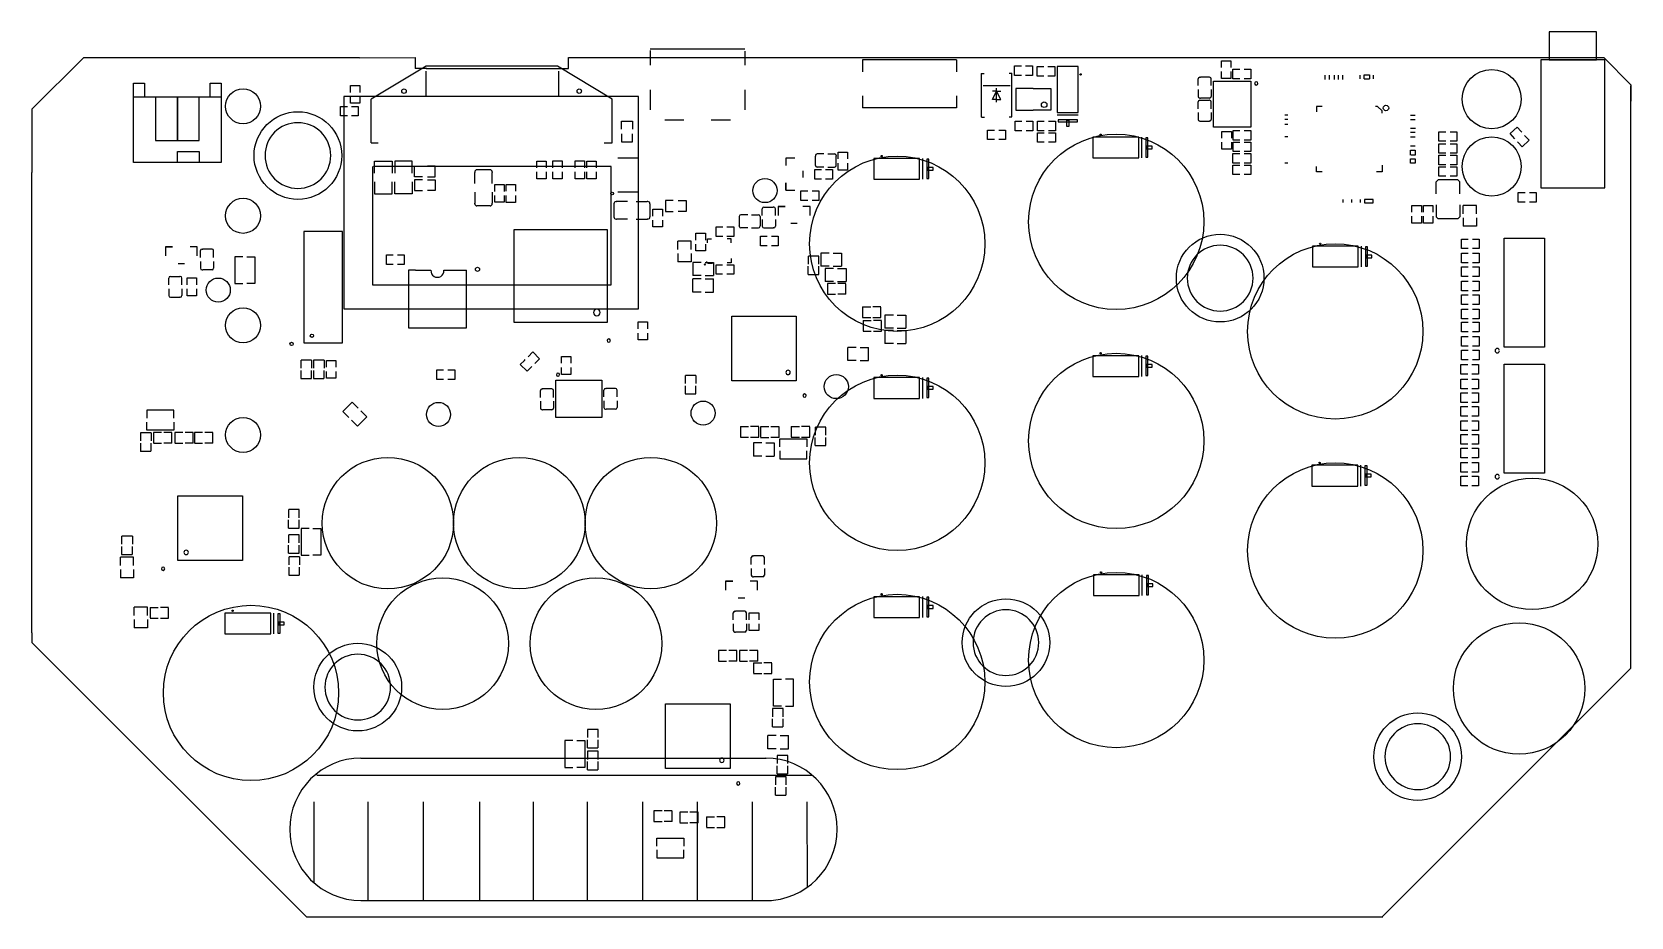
# Model space of a CAD drawing. Header units: millimetres. Extents: x -22 to 124, y -39 to 42.
import ezdxf

# ---------------------------------------------------------------- set-up
doc = ezdxf.new("R2010")
doc.units = ezdxf.units.MM

msp = doc.modelspace()

# ---------------------------------------------------------------- linework, layer by layer
for points in [[(116.96, 41.59), (116.96, 39.05), (121.28, 39.05), (121.28, 41.59), (116.96, 41.59)], [(73.94, 34.23), (73.94, 38.43), (72.03, 38.43), (72.03, 34.23), (73.94, 34.23)], [(116.2, 39.05), (116.2, 27.37), (122.04, 27.37), (122.04, 39.05), (116.2, 39.05)], [(89.7, 37.11), (89.7, 32.91), (86.3, 32.91), (86.3, 37.11), (89.7, 37.11)], [(33.8, 16.31), (33.8, 35.71), (6.9, 35.71), (6.9, 16.31), (33.8, 16.31)], [(73.89, 33.38), (73.89, 33.57), (72.11, 33.57), (72.11, 33.38), (73.89, 33.38)], [(73.13, 33), (73.13, 33.51), (72.87, 33.51), (72.87, 33), (73.13, 33)], [(79.47, 31.99), (75.28, 31.99), (75.28, 30.09), (79.47, 30.09), (79.47, 31.99)], [(80.32, 31.94), (80.13, 31.94), (80.13, 30.17), (80.32, 30.17), (80.32, 31.94)], [(80.7, 31.18), (80.19, 31.18), (80.19, 30.93), (80.7, 30.93), (80.7, 31.18)], [(59.47, 30.04), (55.28, 30.04), (55.28, 28.14), (59.47, 28.14), (59.47, 30.04)], [(60.32, 29.99), (60.13, 29.99), (60.13, 28.22), (60.32, 28.22), (60.32, 29.99)], [(60.7, 29.23), (60.19, 29.23), (60.19, 28.98), (60.7, 28.98), (60.7, 29.23)], [(104.3, 29.61), (104.3, 30.01), (104.7, 30.01), (104.7, 29.61), (104.3, 29.61)], [(100.1, 26.31), (100.1, 25.98), (100.88, 25.98), (100.88, 26.31), (100.1, 26.31)], [(3.23, 13.23), (6.77, 13.23), (6.77, 23.38), (3.23, 23.38), (3.23, 13.23)], [(30.95, 23.57), (30.95, 15.07), (22.45, 15.07), (22.45, 23.57), (30.95, 23.57)], [(99.52, 22.04), (95.33, 22.04), (95.33, 20.14), (99.52, 20.14), (99.52, 22.04)], [(100.37, 21.99), (100.18, 21.99), (100.18, 20.22), (100.37, 20.22), (100.37, 21.99)], [(116.1, 12.83), (112.85, 12.83), (112.85, 22.78), (116.53, 22.78), (116.53, 12.83), (116.1, 12.83)], [(100.75, 21.23), (100.24, 21.23), (100.24, 20.98), (100.75, 20.98), (100.75, 21.23)], [(48.21, 15.66), (48.21, 9.76), (42.31, 9.76), (42.31, 15.66), (48.21, 15.66)], [(79.47, 12.04), (75.28, 12.04), (75.28, 10.14), (79.47, 10.14), (79.47, 12.04)], [(80.32, 11.99), (80.13, 11.99), (80.13, 10.22), (80.32, 10.22), (80.32, 11.99)], [(80.7, 11.23), (80.19, 11.23), (80.19, 10.98), (80.7, 10.98), (80.7, 11.23)], [(116.1, 1.33), (112.85, 1.33), (112.85, 11.28), (116.53, 11.28), (116.53, 1.33), (116.1, 1.33)], [(26.25, 9.81), (30.45, 9.81), (30.45, 6.41), (26.25, 6.41), (26.25, 9.81)], [(59.47, 10.04), (55.28, 10.04), (55.28, 8.14), (59.47, 8.14), (59.47, 10.04)], [(60.32, 9.99), (60.13, 9.99), (60.13, 8.22), (60.32, 8.22), (60.32, 9.99)], [(60.7, 9.23), (60.19, 9.23), (60.19, 8.98), (60.7, 8.98), (60.7, 9.23)], [(99.47, 2.04), (95.28, 2.04), (95.28, 0.14), (99.47, 0.14), (99.47, 2.04)], [(100.32, 1.99), (100.13, 1.99), (100.13, 0.22), (100.32, 0.22), (100.32, 1.99)], [(100.7, 1.23), (100.19, 1.23), (100.19, 0.98), (100.7, 0.98), (100.7, 1.23)], [(-2.35, -6.66), (-8.25, -6.66), (-8.25, -0.76), (-2.35, -0.76), (-2.35, -6.66)], [(79.52, -7.96), (75.33, -7.96), (75.33, -9.86), (79.52, -9.86), (79.52, -7.96)], [(80.37, -8.01), (80.18, -8.01), (80.18, -9.78), (80.37, -9.78), (80.37, -8.01)], [(59.47, -9.96), (55.28, -9.96), (55.28, -11.86), (59.47, -11.86), (59.47, -9.96)], [(60.32, -10.01), (60.13, -10.01), (60.13, -11.78), (60.32, -11.78), (60.32, -10.01)], [(80.75, -8.77), (80.24, -8.77), (80.24, -9.02), (80.75, -9.02), (80.75, -8.77)], [(0.22, -11.46), (-3.97, -11.46), (-3.97, -13.36), (0.22, -13.36), (0.22, -11.46)], [(1.07, -11.51), (0.88, -11.51), (0.88, -13.28), (1.07, -13.28), (1.07, -11.51)], [(60.7, -10.77), (60.19, -10.77), (60.19, -11.02), (60.7, -11.02), (60.7, -10.77)], [(1.45, -12.27), (0.94, -12.27), (0.94, -12.52), (1.45, -12.52), (1.45, -12.27)], [(42.16, -19.74), (42.16, -25.64), (36.26, -25.64), (36.26, -19.74), (42.16, -19.74)]]:
    msp.add_lwpolyline(points, close=True)
for points in [[(43.52, 40.03), (34.88, 40.03)], [(34.88, 39.9), (34.88, 38.56)], [(43.52, 39.85), (43.52, 38.56)], [(8.34, 39.23), (-16.88, 39.23), (-21.58, 34.53), (-21.58, 28.75)], [(8.34, 39.23), (13.42, 39.26), (13.42, 38.26)], [(14.4, 38.46), (9.4, 35.46)], [(14.46, 38.26), (13.42, 38.26)], [(26.4, 38.46), (14.4, 38.46)], [(14.4, 35.71), (14.4, 38.01)], [(14.42, 38.26), (27.42, 38.26), (27.42, 39.26)], [(31.4, 35.46), (26.4, 38.46)], [(26.5, 38.01), (26.5, 35.71)], [(27.42, 39.26), (121.95, 39.26)], [(62.85, 39.06), (54.25, 39.06)], [(54.25, 39.06), (54.25, 37.96)], [(62.85, 39.06), (62.85, 37.96)], [(68.76, 37.62), (68.13, 37.62), (68.13, 38.49), (68.66, 38.49), (68.76, 38.49)], [(69.15, 38.49), (69.76, 38.49), (69.76, 37.62), (69.22, 37.62), (69.15, 37.62)], [(70.8, 37.57), (70.19, 37.57), (70.19, 38.44), (70.73, 38.44), (70.8, 38.44)], [(71.19, 38.44), (71.82, 38.44), (71.82, 37.57), (71.29, 37.57), (71.19, 37.57)], [(87.02, 38.35), (87.02, 38.96), (87.88, 38.96), (87.88, 38.43), (87.88, 38.35)], [(87.88, 37.97), (87.88, 37.33), (87.02, 37.33), (87.02, 37.87), (87.02, 37.97)], [(88.71, 37.32), (88.08, 37.32), (88.08, 38.19), (88.61, 38.19), (88.71, 38.19)], [(89.1, 38.19), (89.71, 38.19), (89.71, 37.32), (89.17, 37.32), (89.1, 37.32)], [(121.95, 39.26), (124.42, 36.78), (124.42, 35.26)], [(-12.3, 35.68), (-12.3, 36.93), (-11.3, 36.93), (-11.3, 35.68)], [(-5.3, 35.68), (-5.3, 36.93), (-4.3, 36.93), (-4.3, 35.68)], [(7.49, 36.07), (7.49, 36.71), (8.35, 36.71), (8.35, 36.17), (8.35, 36.07)], [(65.1, 37.81), (65.1, 33.81)], [(65.1, 37.81), (65.35, 37.81)], [(67.74, 36.67), (65.26, 36.67)], [(67.65, 37.84), (67.9, 37.84)], [(67.9, 33.84), (67.9, 37.84)], [(84.9, 36.69), (84.9, 37.31)], [(85.05, 37.46), (85.1, 37.46)], [(85.9, 37.46), (85.1, 37.46)], [(85.95, 37.46), (85.9, 37.46)], [(86.1, 36.69), (86.1, 37.31)], [(96.5, 37.26), (96.5, 37.66)], [(96.9, 37.26), (96.9, 37.66)], [(97.35, 37.26), (97.35, 37.66)], [(97.7, 37.26), (97.7, 37.66)], [(98.1, 37.26), (98.1, 37.66)], [(99.7, 37.31), (99.7, 37.66)], [(100.05, 37.31), (100.05, 37.67), (100.55, 37.67), (100.55, 37.31)], [(100.05, 37.31), (100.55, 37.31)], [(100.9, 37.31), (100.9, 37.66)], [(101.7, -39.19), (124.42, -16.47), (124.42, 36.68)], [(-12.3, 29.68), (-12.3, 35.68)], [(-12.3, 35.68), (-4.3, 35.68)], [(-10.3, 35.68), (-10.3, 31.68), (-8.3, 31.68), (-8.3, 35.68)], [(-8.3, 35.68), (-8.3, 31.68), (-6.3, 31.68), (-6.3, 35.68)], [(-4.3, 35.68), (-4.3, 29.68)], [(8.35, 35.69), (8.35, 35.08), (7.49, 35.08), (7.49, 35.62), (7.49, 35.69)], [(9.4, 31.46), (9.4, 35.46)], [(31.4, 31.46), (31.4, 35.45)], [(34.88, 36.3), (34.88, 34.48)], [(43.52, 36.3), (43.52, 34.48)], [(54.25, 35.75), (54.25, 34.66)], [(62.85, 35.75), (62.85, 34.66)], [(66.12, 35.43), (66.5, 36.19)], [(66.5, 36.19), (66.12, 36.19)], [(66.5, 35.43), (66.12, 35.43)], [(66.5, 35.18), (66.5, 36.45)], [(66.88, 35.43), (66.5, 36.19)], [(66.5, 36.19), (66.88, 36.19)], [(66.5, 35.43), (66.88, 35.43)], [(69.85, 36.44), (68.25, 36.44)], [(68.25, 36.44), (68.25, 35.45)], [(68.25, 35.45), (68.25, 34.46)], [(69.85, 36.44), (71.45, 36.44)], [(71.45, 36.44), (71.45, 35.45)], [(71.45, 35.45), (71.45, 34.46)], [(84.9, 36.33), (84.9, 35.71)], [(84.9, 34.59), (84.9, 35.21)], [(85.05, 35.56), (85.1, 35.56)], [(85.05, 35.36), (85.1, 35.36)], [(85.9, 35.56), (85.1, 35.56)], [(85.1, 35.36), (85.9, 35.36)], [(85.95, 35.56), (85.9, 35.56)], [(85.95, 35.36), (85.9, 35.36)], [(86.1, 36.33), (86.1, 35.71)], [(86.1, 34.59), (86.1, 35.21)], [(124.42, 8.26), (124.42, 35.26)], [(7.22, 33.93), (6.59, 33.93), (6.59, 34.8), (7.12, 34.8), (7.22, 34.8)], [(7.61, 34.8), (8.22, 34.8), (8.22, 33.93), (7.68, 33.93), (7.61, 33.93)], [(36.2, 33.58), (37.95, 33.58)], [(40.45, 33.58), (42.2, 33.58)], [(62.85, 34.66), (54.25, 34.66)], [(65.13, 33.8), (65.38, 33.8)], [(67.65, 33.85), (67.9, 33.85)], [(68.25, 34.46), (69.85, 34.46)], [(71.45, 34.46), (69.85, 34.46)], [(73.94, 33.99), (72.04, 33.99)], [(84.9, 34.23), (84.9, 33.61)], [(86.1, 34.23), (86.1, 33.61)], [(93.1, 34.01), (92.8, 34.01)], [(93.1, 33.61), (92.8, 33.61)], [(96.21, 34.8), (95.7, 34.8), (95.7, 34.29)], [(101.7, 34.19), (101.7, 34.4), (101.29, 34.8), (101.09, 34.8)], [(104.3, 34.01), (104.7, 34.01)], [(104.3, 33.61), (104.7, 33.61)], [(32.25, 32.73), (32.25, 33.45), (33.25, 33.45), (33.25, 32.73)], [(32.25, 32.28), (32.25, 31.56), (33.25, 31.56), (33.25, 32.28)], [(66.31, 31.77), (65.68, 31.77), (65.68, 32.64), (66.21, 32.64), (66.31, 32.64)], [(66.7, 32.64), (67.31, 32.64), (67.31, 31.77), (66.77, 31.77), (66.7, 31.77)], [(68.81, 32.57), (68.18, 32.57), (68.18, 33.44), (68.71, 33.44), (68.81, 33.44)], [(69.2, 33.44), (69.81, 33.44), (69.81, 32.57), (69.27, 32.57), (69.2, 32.57)], [(70.85, 32.57), (70.24, 32.57), (70.24, 33.44), (70.78, 33.44), (70.85, 33.44)], [(70.85, 31.52), (70.24, 31.52), (70.24, 32.39), (70.78, 32.39), (70.85, 32.39)], [(71.24, 33.44), (71.87, 33.44), (71.87, 32.57), (71.34, 32.57), (71.24, 32.57)], [(71.24, 32.39), (71.87, 32.39), (71.87, 31.52), (71.34, 31.52), (71.24, 31.52)], [(85.05, 33.46), (85.1, 33.46)], [(85.1, 33.46), (85.9, 33.46)], [(85.95, 33.46), (85.9, 33.46)], [(87.07, 31.9), (87.07, 32.51), (87.93, 32.51), (87.93, 31.98), (87.93, 31.9)], [(88.7, 31.72), (88.09, 31.72), (88.09, 32.59), (88.63, 32.59), (88.7, 32.59)], [(89.09, 32.59), (89.72, 32.59), (89.72, 31.72), (89.19, 31.72), (89.09, 31.72)], [(93.1, 33.16), (92.8, 33.16)], [(104.3, 32.81), (104.75, 32.81)], [(104.3, 32.46), (104.7, 32.46)], [(107.51, 31.62), (106.88, 31.62), (106.88, 32.49), (107.41, 32.49), (107.51, 32.49)], [(107.9, 32.49), (108.51, 32.49), (108.51, 31.62), (107.97, 31.62), (107.9, 31.62)], [(113.8, 31.85), (113.38, 32.33), (114.02, 32.9), (114.38, 32.51), (114.45, 32.43)], [(114.7, 32.15), (115.11, 31.7), (114.47, 31.12), (114.11, 31.51), (114.06, 31.57)], [(-8.3, 29.68), (-8.3, 30.68), (-6.3, 30.68), (-6.3, 29.68)], [(9.4, 31.46), (10.03, 31.46)], [(30.68, 31.46), (31.4, 31.46)], [(79.72, 32), (79.72, 30.09)], [(87.93, 31.52), (87.93, 30.88), (87.07, 30.88), (87.07, 31.42), (87.07, 31.52)], [(88.7, 30.67), (88.09, 30.67), (88.09, 31.54), (88.63, 31.54), (88.7, 31.54)], [(89.09, 31.54), (89.72, 31.54), (89.72, 30.67), (89.19, 30.67), (89.09, 30.67)], [(93.1, 32.01), (92.8, 32.01)], [(104.3, 32.01), (104.7, 32.01)], [(104.3, 31.21), (104.7, 31.21)], [(104.3, 30.36), (104.3, 30.81), (104.7, 30.81), (104.7, 30.36), (104.35, 30.36)], [(107.51, 30.52), (106.88, 30.52), (106.88, 31.39), (107.41, 31.39), (107.51, 31.39)], [(107.9, 31.39), (108.51, 31.39), (108.51, 30.52), (107.97, 30.52), (107.9, 30.52)], [(-4.3, 29.68), (-12.3, 29.68)], [(9.5, 29.31), (9.5, 18.51), (31.3, 18.51), (31.3, 29.31), (9.6, 29.31)], [(9.7, 28.71), (9.7, 29.81), (10.7, 29.81), (11.3, 29.81), (11.3, 28.71)], [(13.15, 28.71), (13.15, 29.81), (11.55, 29.81), (11.55, 28.71)], [(14.07, 28.36), (13.36, 28.36), (13.36, 29.35), (14.07, 29.35)], [(14.53, 28.36), (15.24, 28.36), (15.24, 29.35), (14.53, 29.35)], [(24.52, 29.2), (24.52, 29.81), (25.38, 29.81), (25.38, 29.28), (25.38, 29.2)], [(25.97, 29.19), (25.97, 29.83), (26.83, 29.83), (26.83, 29.29), (26.83, 29.19)], [(28.02, 29.19), (28.02, 29.83), (28.88, 29.83), (28.88, 29.29), (28.88, 29.19)], [(29.07, 29.2), (29.07, 29.81), (29.93, 29.81), (29.93, 29.28), (29.93, 29.2)], [(33.7, 30.06), (31.9, 30.06)], [(48.07, 30.07), (47.25, 30.07), (47.25, 29.41)], [(49.95, 30.31), (49.95, 30.26)], [(49.95, 29.46), (49.95, 30.26)], [(49.95, 29.41), (49.95, 29.46)], [(50.72, 30.46), (50.1, 30.46)], [(50.72, 29.26), (50.1, 29.26)], [(51.08, 30.46), (51.7, 30.46)], [(51.08, 29.26), (51.7, 29.26)], [(51.85, 30.31), (51.85, 30.26)], [(51.85, 29.46), (51.85, 30.26)], [(51.85, 29.41), (51.85, 29.46)], [(52.02, 30), (52.02, 30.61), (52.88, 30.61), (52.88, 30.08), (52.88, 30)], [(52.88, 29.62), (52.88, 28.98), (52.02, 28.98), (52.02, 29.52), (52.02, 29.62)], [(59.72, 30.05), (59.72, 28.14)], [(88.71, 29.62), (88.08, 29.62), (88.08, 30.49), (88.61, 30.49), (88.71, 30.49)], [(88.71, 28.57), (88.08, 28.57), (88.08, 29.44), (88.61, 29.44), (88.71, 29.44)], [(89.1, 30.49), (89.71, 30.49), (89.71, 29.62), (89.17, 29.62), (89.1, 29.62)], [(89.1, 29.44), (89.71, 29.44), (89.71, 28.57), (89.17, 28.57), (89.1, 28.57)], [(93.1, 29.61), (92.8, 29.61)], [(96.21, 28.81), (95.7, 28.81), (95.7, 29.32)], [(101.7, 29.42), (101.7, 28.81), (101.19, 28.81)], [(107.51, 29.47), (106.88, 29.47), (106.88, 30.34), (107.41, 30.34), (107.51, 30.34)], [(107.51, 28.42), (106.88, 28.42), (106.88, 29.29), (107.41, 29.29), (107.51, 29.29)], [(107.9, 30.34), (108.51, 30.34), (108.51, 29.47), (107.97, 29.47), (107.9, 29.47)], [(107.9, 29.29), (108.51, 29.29), (108.51, 28.42), (107.97, 28.42), (107.9, 28.42)], [(-21.58, -13.27), (-21.58, 28.75)], [(9.7, 27.91), (9.7, 26.81), (11.3, 26.81), (11.3, 27.91)], [(13.15, 27.91), (13.15, 26.81), (12.15, 26.81), (11.55, 26.81), (11.55, 27.91)], [(14.07, 28.1), (13.36, 28.1), (13.36, 27.11), (14.07, 27.11)], [(14.53, 28.1), (15.24, 28.1), (15.24, 27.11), (14.53, 27.11)], [(18.85, 28.81), (18.85, 28.76)], [(18.85, 27.76), (18.85, 28.76)], [(20.25, 29.01), (19.05, 29.01)], [(20.45, 28.81), (20.45, 28.76)], [(20.45, 27.76), (20.45, 28.76)], [(25.38, 28.82), (25.38, 28.18), (24.52, 28.18), (24.52, 28.72), (24.52, 28.82)], [(26.83, 28.81), (26.83, 28.2), (25.97, 28.2), (25.97, 28.73), (25.97, 28.81)], [(28.88, 28.81), (28.88, 28.2), (28.02, 28.2), (28.02, 28.73), (28.02, 28.81)], [(29.93, 28.82), (29.93, 28.18), (29.07, 28.18), (29.07, 28.72), (29.07, 28.82)], [(47.25, 27.81), (47.25, 27.15), (47.25, 27.81), (47.25, 27.15), (48.07, 27.15)], [(48.8, 28.91), (48.8, 28.31)], [(50.5, 28.17), (49.89, 28.17), (49.89, 29.04), (50.43, 29.04), (50.5, 29.04)], [(50.89, 29.04), (51.52, 29.04), (51.52, 28.17), (50.99, 28.17), (50.89, 28.17)], [(106.62, 27.86), (106.62, 27.91), (106.8, 28.09)], [(106.62, 26.81), (106.62, 27.86)], [(108.6, 28.09), (106.8, 28.09)], [(108.78, 27.86), (108.78, 27.91), (108.6, 28.09)], [(108.78, 26.81), (108.78, 27.86)], [(18.85, 26.96), (18.85, 25.96)], [(20.45, 26.96), (20.45, 25.96)], [(20.67, 27.04), (20.67, 27.68), (21.53, 27.68), (21.53, 27.14), (21.53, 27.04)], [(21.53, 26.66), (21.53, 26.05), (20.67, 26.05), (20.67, 26.58), (20.67, 26.66)], [(21.72, 27.05), (21.72, 27.66), (22.58, 27.66), (22.58, 27.13), (22.58, 27.05)], [(22.58, 26.67), (22.58, 26.03), (21.72, 26.03), (21.72, 26.57), (21.72, 26.67)], [(33.7, 26.96), (31.9, 26.96)], [(49.26, 26.22), (48.63, 26.22), (48.63, 27.09), (49.16, 27.09), (49.26, 27.09)], [(49.65, 27.09), (50.26, 27.09), (50.26, 26.22), (49.72, 26.22), (49.65, 26.22)], [(98.1, 26.31), (98.1, 26.01)], [(98.9, 26.31), (98.9, 26.01)], [(99.7, 26.31), (99.7, 26.01)], [(114.76, 26.07), (114.13, 26.07), (114.13, 26.94), (114.66, 26.94), (114.76, 26.94)], [(115.15, 26.94), (115.76, 26.94), (115.76, 26.07), (115.22, 26.07), (115.15, 26.07)], [(18.85, 25.91), (18.85, 25.96)], [(20.25, 25.71), (19.05, 25.71)], [(20.45, 25.91), (20.45, 25.96)], [(31.55, 25.91), (31.55, 24.71)], [(31.75, 26.11), (31.8, 26.11)], [(32.8, 26.11), (31.8, 26.11)], [(33.6, 26.11), (34.6, 26.11)], [(34.65, 26.11), (34.6, 26.11)], [(34.85, 25.91), (34.85, 24.71)], [(35.12, 24.79), (35.12, 25.43), (35.98, 25.43), (35.98, 24.89), (35.98, 24.79)], [(36.97, 26.2), (36.26, 26.2), (36.26, 25.21), (36.97, 25.21)], [(37.43, 26.2), (38.14, 26.2), (38.14, 25.21), (37.43, 25.21)], [(43.77, 24.91), (43.15, 24.91)], [(44.13, 24.91), (44.75, 24.91)], [(45.1, 24.84), (45.1, 25.46)], [(45.25, 25.61), (45.3, 25.61)], [(45.3, 25.61), (46.1, 25.61)], [(46.15, 25.61), (46.1, 25.61)], [(46.3, 24.84), (46.3, 25.46)], [(47.2, 25.66), (46.54, 25.66), (47.2, 25.66), (46.54, 25.66), (46.54, 24.84)], [(49.46, 24.84), (49.46, 25.66), (48.8, 25.66)], [(104.42, 25.15), (104.42, 25.76), (105.28, 25.76), (105.28, 25.23), (105.28, 25.15)], [(105.47, 25.15), (105.47, 25.76), (106.33, 25.76), (106.33, 25.23), (106.33, 25.15)], [(106.62, 25.81), (106.62, 24.76)], [(108.78, 25.81), (108.78, 24.76)], [(110.3, 25.76), (109.1, 25.76)], [(109.1, 24.99), (109.1, 25.76)], [(110.3, 24.99), (110.3, 25.76)], [(31.75, 24.51), (31.8, 24.51)], [(32.8, 24.51), (31.8, 24.51)], [(33.6, 24.51), (34.6, 24.51)], [(34.65, 24.51), (34.6, 24.51)], [(35.98, 24.41), (35.98, 23.8), (35.12, 23.8), (35.12, 24.33), (35.12, 24.41)], [(41.49, 22.93), (40.88, 22.93), (40.88, 23.8), (41.41, 23.8), (41.49, 23.8)], [(41.87, 23.8), (42.5, 23.8), (42.5, 22.93), (41.97, 22.93), (41.87, 22.93)], [(43, 24.76), (43, 24.71)], [(43, 24.71), (43, 23.91)], [(43, 23.86), (43, 23.91)], [(43.77, 23.71), (43.15, 23.71)], [(44.13, 23.71), (44.75, 23.71)], [(44.9, 24.76), (44.9, 24.71)], [(44.9, 24.71), (44.9, 23.91)], [(44.9, 23.86), (44.9, 23.91)], [(45.1, 24.48), (45.1, 23.86)], [(45.25, 23.71), (45.3, 23.71)], [(45.3, 23.71), (46.1, 23.71)], [(46.15, 23.71), (46.1, 23.71)], [(46.3, 24.48), (46.3, 23.86)], [(48.3, 24.11), (47.7, 24.11)], [(105.28, 24.77), (105.28, 24.13), (104.42, 24.13), (104.42, 24.67), (104.42, 24.77)], [(106.33, 24.77), (106.33, 24.13), (105.47, 24.13), (105.47, 24.67), (105.47, 24.77)], [(106.62, 24.76), (106.62, 24.71), (106.8, 24.53)], [(108.6, 24.53), (106.8, 24.53)], [(108.78, 24.76), (108.78, 24.71), (108.6, 24.53)], [(109.1, 24.63), (109.1, 23.86)], [(110.3, 23.86), (109.1, 23.86)], [(110.3, 24.63), (110.3, 23.86)], [(-8.74, 21.98), (-9.4, 21.98), (-8.74, 21.98), (-9.4, 21.98), (-9.4, 21.16)], [(-6.48, 21.16), (-6.48, 21.98), (-7.14, 21.98)], [(38.6, 22.5), (37.4, 22.5)], [(37.4, 21.73), (37.4, 22.5)], [(38.6, 21.73), (38.6, 22.5)], [(39.05, 22.6), (39.05, 23.23), (39.91, 23.23), (39.91, 22.7), (39.91, 22.6)], [(39.91, 22.22), (39.91, 21.61), (39.05, 21.61), (39.05, 22.14), (39.05, 22.22)], [(40.09, 22.33), (40.09, 22.71), (40.47, 22.71)], [(42.27, 22.33), (42.27, 22.71), (41.89, 22.71)], [(45.56, 22.07), (44.93, 22.07), (44.93, 22.94), (45.46, 22.94), (45.56, 22.94)], [(45.95, 22.94), (46.56, 22.94), (46.56, 22.07), (46.02, 22.07), (45.95, 22.07)], [(99.77, 22.05), (99.77, 20.14)], [(109.56, 21.82), (108.93, 21.82), (108.93, 22.69), (109.46, 22.69), (109.56, 22.69)], [(109.95, 22.69), (110.56, 22.69), (110.56, 21.82), (110.02, 21.82), (109.95, 21.82)], [(-6.19, 21.01), (-6.19, 21.63)], [(-6.19, 20.65), (-6.19, 20.03)], [(-6.04, 21.78), (-5.99, 21.78)], [(-5.19, 21.78), (-5.99, 21.78)], [(-5.14, 21.78), (-5.19, 21.78)], [(-4.99, 21.01), (-4.99, 21.63)], [(-4.99, 20.65), (-4.99, 20.03)], [(-2.32, 21.08), (-3.06, 21.08), (-3.06, 18.62), (-2.32, 18.62)], [(-1.97, 21.08), (-1.24, 21.08), (-1.24, 18.62), (-1.97, 18.62)], [(11.4, 20.37), (10.79, 20.37), (10.79, 21.24), (11.33, 21.24), (11.4, 21.24)], [(11.79, 21.24), (12.42, 21.24), (12.42, 20.37), (11.89, 20.37), (11.79, 20.37)], [(37.4, 21.37), (37.4, 20.6)], [(38.6, 20.6), (37.4, 20.6)], [(38.6, 21.37), (38.6, 20.6)], [(38.75, 20.55), (38.75, 19.35)], [(39.52, 20.55), (38.75, 20.55)], [(39.88, 20.55), (40.65, 20.55)], [(40.05, 20.53), (40.05, 20.65)], [(40.14, 20.5), (40.57, 20.5), (40.1, 20.5)], [(40.65, 20.55), (40.65, 19.35)], [(42.27, 20.9), (42.27, 20.52), (41.89, 20.52)], [(49.3, 21.14), (49.3, 20.4)], [(50.28, 21.14), (49.32, 21.14)], [(50.28, 20.4), (50.28, 21.14)], [(50.45, 21.4), (50.45, 20.2)], [(51.22, 21.4), (50.45, 21.4)], [(51.58, 21.4), (52.35, 21.4)], [(52.35, 21.4), (52.35, 20.2)], [(109.56, 20.52), (108.93, 20.52), (108.93, 21.39), (109.46, 21.39), (109.56, 21.39)], [(109.95, 21.39), (110.56, 21.39), (110.56, 20.52), (110.02, 20.52), (109.95, 20.52)], [(-9.09, 18.51), (-9.09, 19.13)], [(-8.94, 19.28), (-8.89, 19.28)], [(-8.89, 19.28), (-8.09, 19.28)], [(-7.64, 20.43), (-8.24, 20.43)], [(-8.04, 19.28), (-8.09, 19.28)], [(-7.89, 18.51), (-7.89, 19.13)], [(-7.42, 18.51), (-7.42, 19.15), (-6.56, 19.15), (-6.56, 18.62), (-6.56, 18.51)], [(-6.04, 19.88), (-5.99, 19.88)], [(-5.19, 19.88), (-5.99, 19.88)], [(-5.14, 19.88), (-5.19, 19.88)], [(12.81, 19.84), (12.81, 14.57), (18.1, 14.57), (18.1, 19.84)], [(13.45, 19.84), (12.81, 19.84)], [(13.45, 19.84), (14.85, 19.84)], [(16.03, 19.84), (17.45, 19.84)], [(17.45, 19.84), (18.1, 19.84)], [(39.52, 19.35), (38.75, 19.35)], [(38.75, 17.85), (38.75, 19.05)], [(39.52, 19.05), (38.75, 19.05)], [(39.88, 19.35), (40.65, 19.35)], [(39.88, 19.05), (40.65, 19.05)], [(40.65, 17.85), (40.65, 19.05)], [(41.48, 19.48), (40.88, 19.48), (40.88, 20.35), (41.41, 20.35), (41.48, 20.35)], [(41.87, 20.35), (42.5, 20.35), (42.5, 19.48), (41.97, 19.48), (41.87, 19.48)], [(49.3, 19.46), (49.3, 20.2)], [(49.3, 19.46), (50.26, 19.46)], [(50.28, 19.46), (50.28, 20.2)], [(51.22, 20.2), (50.45, 20.2)], [(50.85, 20), (50.85, 18.8)], [(51.62, 20), (50.85, 20)], [(51.58, 20.2), (52.35, 20.2)], [(51.98, 20), (52.75, 20)], [(52.75, 20), (52.75, 18.8)], [(109.56, 19.27), (108.93, 19.27), (108.93, 20.14), (109.46, 20.14), (109.56, 20.14)], [(109.95, 20.14), (110.56, 20.14), (110.56, 19.27), (110.02, 19.27), (109.95, 19.27)], [(-9.09, 18.15), (-9.09, 17.53)], [(-7.89, 18.15), (-7.89, 17.53)], [(-6.56, 18.13), (-6.56, 17.52), (-7.42, 17.52), (-7.42, 18.06), (-7.42, 18.13)], [(39.52, 17.85), (38.75, 17.85)], [(39.88, 17.85), (40.65, 17.85)], [(51.62, 18.8), (50.85, 18.8)], [(51.06, 18.63), (51.06, 17.67)], [(51.8, 18.63), (51.06, 18.63)], [(51.06, 17.65), (51.8, 17.65)], [(51.98, 18.8), (52.75, 18.8)], [(52.74, 18.63), (52, 18.63)], [(52.74, 17.65), (52, 17.65)], [(52.74, 17.65), (52.74, 18.61)], [(109.56, 17.97), (108.93, 17.97), (108.93, 18.84), (109.46, 18.84), (109.56, 18.84)], [(109.56, 16.72), (108.93, 16.72), (108.93, 17.59), (109.46, 17.59), (109.56, 17.59)], [(109.95, 18.84), (110.56, 18.84), (110.56, 17.97), (110.02, 17.97), (109.95, 17.97)], [(109.95, 17.59), (110.56, 17.59), (110.56, 16.72), (110.02, 16.72), (109.95, 16.72)], [(-8.94, 17.38), (-8.89, 17.38)], [(-8.89, 17.38), (-8.09, 17.38)], [(-8.04, 17.38), (-8.09, 17.38)], [(54.26, 16.5), (54.26, 15.54)], [(54.26, 16.5), (55, 16.5)], [(55.94, 16.5), (55.2, 16.5)], [(55.94, 15.52), (55.94, 16.48)], [(109.56, 15.42), (108.93, 15.42), (108.93, 16.29), (109.46, 16.29), (109.56, 16.29)], [(109.95, 16.29), (110.56, 16.29), (110.56, 15.42), (110.02, 15.42), (109.95, 15.42)], [(33.77, 14.49), (33.77, 15.13), (34.63, 15.13), (34.63, 14.59), (34.63, 14.49)], [(54.26, 15.52), (55, 15.52)], [(54.31, 15.25), (54.31, 14.29)], [(54.31, 15.25), (55.05, 15.25)], [(55.2, 15.52), (55.94, 15.52)], [(55.99, 15.25), (55.25, 15.25)], [(55.99, 14.27), (55.99, 15.23)], [(56.3, 15.75), (56.3, 14.55)], [(57.07, 15.75), (56.3, 15.75)], [(57.43, 15.75), (58.2, 15.75)], [(58.2, 15.75), (58.2, 14.55)], [(109.56, 14.22), (108.93, 14.22), (108.93, 15.09), (109.46, 15.09), (109.56, 15.09)], [(109.95, 15.09), (110.56, 15.09), (110.56, 14.22), (110.02, 14.22), (109.95, 14.22)], [(34.63, 14.11), (34.63, 13.5), (33.77, 13.5), (33.77, 14.03), (33.77, 14.11)], [(54.31, 14.27), (55.05, 14.27)], [(55.25, 14.27), (55.99, 14.27)], [(57.07, 14.55), (56.3, 14.55)], [(56.3, 14.35), (56.3, 13.15)], [(57.07, 14.35), (56.3, 14.35)], [(57.07, 13.15), (56.3, 13.15)], [(57.43, 14.55), (58.2, 14.55)], [(57.43, 14.35), (58.2, 14.35)], [(57.43, 13.15), (58.2, 13.15)], [(58.2, 14.35), (58.2, 13.15)], [(109.56, 12.92), (108.93, 12.92), (108.93, 13.79), (109.46, 13.79), (109.56, 13.79)], [(109.95, 13.79), (110.56, 13.79), (110.56, 12.92), (110.02, 12.92), (109.95, 12.92)], [(23.73, 11.95), (24.16, 12.38), (24.77, 11.77), (24.4, 11.39), (24.34, 11.34)], [(26.77, 11.35), (26.77, 11.96), (27.63, 11.96), (27.63, 11.43), (27.63, 11.35)], [(52.9, 11.6), (52.9, 12.8)], [(53.67, 12.8), (52.9, 12.8)], [(54.03, 12.8), (54.8, 12.8)], [(54.8, 11.6), (54.8, 12.8)], [(79.72, 12.05), (79.72, 10.14)], [(109.56, 11.67), (108.93, 11.67), (108.93, 12.54), (109.46, 12.54), (109.56, 12.54)], [(109.95, 12.54), (110.56, 12.54), (110.56, 11.67), (110.02, 11.67), (109.95, 11.67)], [(2.97, 11.64), (2.97, 10.9)], [(2.97, 10.7), (2.97, 9.96)], [(3.95, 11.64), (2.99, 11.64)], [(3.95, 11.64), (3.95, 10.9)], [(3.95, 9.96), (3.95, 10.7)], [(4.12, 11.64), (4.12, 10.9)], [(4.12, 10.7), (4.12, 9.96)], [(5.1, 11.64), (4.14, 11.64)], [(5.1, 11.64), (5.1, 10.9)], [(5.1, 9.96), (5.1, 10.7)], [(5.32, 11), (5.32, 11.61), (6.18, 11.61), (6.18, 11.07), (6.18, 11)], [(6.18, 10.61), (6.18, 9.98), (5.32, 9.98), (5.32, 10.51), (5.32, 10.61)], [(16, 9.87), (15.39, 9.87), (15.39, 10.74), (15.93, 10.74), (16, 10.74)], [(16.39, 10.74), (17.02, 10.74), (17.02, 9.87), (16.49, 9.87), (16.39, 9.87)], [(24.07, 11.07), (23.63, 10.62), (23.01, 11.23), (23.39, 11.61), (23.46, 11.68)], [(27.63, 10.97), (27.63, 10.33), (26.77, 10.33), (26.77, 10.87), (26.77, 10.97)], [(38.07, 10.24), (38.07, 9.5)], [(39.05, 10.24), (38.09, 10.24)], [(39.05, 10.24), (39.05, 9.5)], [(53.67, 11.6), (52.9, 11.6)], [(54.03, 11.6), (54.8, 11.6)], [(109.51, 10.37), (108.88, 10.37), (108.88, 11.24), (109.41, 11.24), (109.51, 11.24)], [(109.9, 11.24), (110.51, 11.24), (110.51, 10.37), (109.97, 10.37), (109.9, 10.37)], [(2.97, 9.96), (3.93, 9.96)], [(4.12, 9.96), (5.08, 9.96)], [(24.85, 8.24), (24.85, 8.86)], [(25, 9.01), (25.05, 9.01)], [(25.85, 9.01), (25.05, 9.01)], [(25.9, 9.01), (25.85, 9.01)], [(26.05, 8.24), (26.05, 8.86)], [(30.65, 8.29), (30.65, 8.91)], [(30.8, 9.06), (30.85, 9.06)], [(31.65, 9.06), (30.85, 9.06)], [(31.7, 9.06), (31.65, 9.06)], [(31.85, 8.29), (31.85, 8.91)], [(38.07, 9.3), (38.07, 8.56)], [(39.05, 8.56), (39.05, 9.3)], [(59.72, 10.05), (59.72, 8.14)], [(109.51, 9.02), (108.88, 9.02), (108.88, 9.89), (109.41, 9.89), (109.51, 9.89)], [(109.9, 9.89), (110.5, 9.89), (110.5, 9.02), (109.97, 9.02), (109.9, 9.02)], [(7.65, 7.8), (6.8, 6.95)], [(8.2, 7.25), (7.65, 7.8)], [(24.85, 7.88), (24.85, 7.26)], [(26.05, 7.88), (26.05, 7.26)], [(30.65, 7.93), (30.65, 7.31)], [(31.85, 7.93), (31.85, 7.31)], [(38.07, 8.56), (39.03, 8.56)], [(109.51, 7.77), (108.88, 7.77), (108.88, 8.64), (109.41, 8.64), (109.51, 8.64)], [(109.51, 6.52), (108.88, 6.52), (108.88, 7.39), (109.41, 7.39), (109.51, 7.39)], [(109.9, 8.64), (110.5, 8.64), (110.5, 7.77), (109.97, 7.77), (109.9, 7.77)], [(109.9, 7.39), (110.5, 7.39), (110.5, 6.52), (109.97, 6.52), (109.9, 6.52)], [(-8.62, 6.33), (-8.62, 7.07), (-11.08, 7.07), (-11.08, 6.33)], [(-8.62, 5.98), (-8.62, 5.25), (-11.08, 5.25), (-11.08, 5.98)], [(7.35, 6.4), (6.8, 6.95)], [(7.6, 6.15), (8.15, 5.6)], [(9, 6.45), (8.15, 5.6)], [(8.45, 7), (9, 6.45)], [(25, 7.11), (25.05, 7.11)], [(25.85, 7.11), (25.05, 7.11)], [(25.9, 7.11), (25.85, 7.11)], [(30.8, 7.16), (30.85, 7.16)], [(31.65, 7.16), (30.85, 7.16)], [(31.7, 7.16), (31.65, 7.16)], [(109.51, 5.22), (108.88, 5.22), (108.88, 6.09), (109.41, 6.09), (109.51, 6.09)], [(109.9, 6.09), (110.5, 6.09), (110.5, 5.22), (109.97, 5.22), (109.9, 5.22)], [(-11.68, 4.99), (-11.68, 4.26)], [(-10.7, 5), (-11.66, 4.99)], [(-10.7, 4.99), (-10.7, 4.26)], [(-10.49, 5.04), (-10.49, 4.08)], [(-9.75, 5.04), (-10.49, 5.04)], [(-8.81, 5.04), (-9.55, 5.04)], [(-8.81, 4.06), (-8.81, 5.02)], [(-8.54, 5.04), (-8.54, 4.08)], [(-7.8, 5.04), (-8.54, 5.04)], [(-6.86, 5.04), (-7.6, 5.04)], [(-6.86, 4.06), (-6.86, 5.02)], [(-6.74, 5.04), (-6.74, 4.08)], [(-6, 5.04), (-6.74, 5.04)], [(-5.06, 5.04), (-5.8, 5.04)], [(-5.06, 4.06), (-5.06, 5.02)], [(43.1, 5.58), (43.1, 4.62)], [(43.1, 5.58), (43.84, 5.58)], [(43.1, 4.6), (43.84, 4.6)], [(44.78, 5.58), (44.04, 5.58)], [(44.04, 4.6), (44.78, 4.6)], [(44.78, 4.6), (44.78, 5.56)], [(44.95, 5.56), (44.95, 4.6)], [(45.69, 5.56), (44.95, 5.56)], [(44.95, 4.58), (45.69, 4.58)], [(46.63, 5.56), (45.89, 5.56)], [(46.63, 4.58), (45.89, 4.58)], [(46.63, 4.58), (46.63, 5.54)], [(46.71, 3.71), (46.71, 4.44), (49.17, 4.44), (49.17, 3.71)], [(47.75, 5.58), (47.75, 4.62)], [(47.75, 5.58), (48.49, 5.58)], [(47.75, 4.6), (48.49, 4.6)], [(49.43, 5.58), (48.69, 5.58)], [(48.69, 4.6), (49.43, 4.6)], [(49.43, 4.6), (49.43, 5.56)], [(49.94, 5.52), (49.94, 4.78)], [(49.94, 3.84), (49.94, 4.58)], [(50.92, 5.52), (49.96, 5.52)], [(50.92, 4.78), (50.92, 5.52)], [(50.92, 3.84), (50.92, 4.58)], [(109.51, 3.97), (108.88, 3.97), (108.88, 4.84), (109.41, 4.84), (109.51, 4.84)], [(109.9, 4.84), (110.5, 4.84), (110.5, 3.97), (109.97, 3.97), (109.9, 3.97)], [(-11.68, 4.05), (-11.68, 3.31)], [(-11.68, 3.32), (-10.72, 3.32)], [(-10.7, 3.32), (-10.7, 4.05)], [(-10.49, 4.06), (-9.75, 4.06)], [(-8.81, 4.06), (-9.55, 4.06)], [(-8.54, 4.06), (-7.8, 4.06)], [(-6.86, 4.06), (-7.6, 4.06)], [(-6.74, 4.06), (-6, 4.06)], [(-5.06, 4.06), (-5.8, 4.06)], [(44.29, 4.08), (44.29, 2.88)], [(45.06, 4.08), (44.29, 4.08)], [(45.42, 4.08), (46.19, 4.08)], [(46.19, 4.08), (46.19, 2.88)], [(46.71, 3.36), (46.71, 2.62), (49.17, 2.62), (49.17, 3.36)], [(49.94, 3.84), (50.9, 3.84)], [(109.51, 2.72), (108.88, 2.72), (108.88, 3.59), (109.41, 3.59), (109.51, 3.59)], [(109.9, 3.59), (110.5, 3.59), (110.5, 2.72), (109.97, 2.72), (109.9, 2.72)], [(45.06, 2.88), (44.29, 2.88)], [(45.42, 2.88), (46.19, 2.88)], [(99.72, 2.05), (99.72, 0.14)], [(109.51, 1.42), (108.88, 1.42), (108.88, 2.29), (109.41, 2.29), (109.51, 2.29)], [(109.9, 2.29), (110.5, 2.29), (110.5, 1.42), (109.97, 1.42), (109.9, 1.42)], [(109.51, 0.17), (108.88, 0.17), (108.88, 1.04), (109.41, 1.04), (109.51, 1.04)], [(109.9, 1.04), (110.5, 1.04), (110.5, 0.17), (109.97, 0.17), (109.9, 0.17)], [(1.85, -2.01), (1.85, -2.75)], [(2.83, -2.01), (1.87, -2.01)], [(2.83, -2.75), (2.83, -2.01)], [(1.85, -3.69), (1.85, -2.95)], [(1.85, -3.69), (2.81, -3.69)], [(1.85, -4.31), (1.85, -5.05)], [(2.83, -4.31), (1.87, -4.31)], [(2.83, -3.69), (2.83, -2.95)], [(2.83, -5.05), (2.83, -4.31)], [(3.72, -3.72), (2.99, -3.72), (2.99, -6.18), (3.72, -6.18)], [(4.07, -3.72), (4.81, -3.72), (4.81, -6.18), (4.07, -6.18)], [(-13.39, -4.42), (-13.39, -5.16)], [(-13.39, -5.36), (-13.39, -6.1)], [(-12.41, -4.42), (-13.37, -4.42)], [(-12.41, -4.42), (-12.41, -5.16)], [(-12.41, -6.1), (-12.41, -5.36)], [(1.85, -5.99), (1.85, -5.25)], [(2.83, -5.99), (2.83, -5.25)], [(-12.31, -6.34), (-13.51, -6.34)], [(-13.51, -7.11), (-13.51, -6.34)], [(-13.39, -6.1), (-12.43, -6.1)], [(-12.31, -7.11), (-12.31, -6.34)], [(1.85, -5.99), (2.81, -5.99)], [(1.87, -6.31), (1.87, -7.05)], [(1.87, -7.25), (1.87, -7.99)], [(2.85, -6.31), (1.89, -6.31)], [(2.85, -6.31), (2.85, -7.05)], [(2.85, -7.99), (2.85, -7.25)], [(44.1, -7.01), (44.1, -6.39)], [(44.25, -6.24), (44.3, -6.24)], [(45.1, -6.24), (44.3, -6.24)], [(45.15, -6.24), (45.1, -6.24)], [(45.3, -7.01), (45.3, -6.39)], [(-13.51, -7.47), (-13.51, -8.24)], [(-12.31, -8.24), (-13.51, -8.24)], [(-12.31, -7.47), (-12.31, -8.24)], [(1.87, -7.99), (2.83, -7.99)], [(42.4, -8.54), (41.74, -8.54), (42.4, -8.54), (41.74, -8.54), (41.74, -9.36)], [(44.66, -9.36), (44.66, -8.54), (44, -8.54)], [(44.1, -7.37), (44.1, -7.99)], [(44.25, -8.14), (44.3, -8.14)], [(45.1, -8.14), (44.3, -8.14)], [(45.15, -8.14), (45.1, -8.14)], [(45.3, -7.37), (45.3, -7.99)], [(79.77, -7.95), (79.77, -9.86)], [(43.5, -10.09), (42.9, -10.09)], [(59.72, -9.95), (59.72, -11.86)], [(-11.04, -10.91), (-12.24, -10.91)], [(-12.24, -11.68), (-12.24, -10.91)], [(-11.04, -11.68), (-11.04, -10.91)], [(-10.79, -10.94), (-10.79, -11.9)], [(-10.79, -10.95), (-10.05, -10.95)], [(-9.11, -10.95), (-9.85, -10.95)], [(-9.11, -11.92), (-9.11, -10.96)], [(0.47, -11.45), (0.47, -13.36)], [(42.45, -12.06), (42.45, -11.44)], [(42.6, -11.29), (42.65, -11.29)], [(43.45, -11.29), (42.65, -11.29)], [(43.5, -11.29), (43.45, -11.29)], [(43.65, -12.06), (43.65, -11.44)], [(43.92, -12.06), (43.92, -11.42), (44.78, -11.42), (44.78, -11.96), (44.78, -12.06)], [(-12.24, -12.04), (-12.24, -12.81)], [(-11.04, -12.81), (-12.24, -12.81)], [(-11.04, -12.04), (-11.04, -12.81)], [(-10.79, -11.93), (-10.05, -11.93)], [(-9.85, -11.93), (-9.11, -11.93)], [(42.45, -12.42), (42.45, -13.04)], [(43.65, -12.42), (43.65, -13.04)], [(44.78, -12.44), (44.78, -13.05), (43.92, -13.05), (43.92, -12.52), (43.92, -12.44)], [(-21.58, -13.27), (-21.58, -14.14), (3.48, -39.19)], [(42.6, -13.19), (42.65, -13.19)], [(43.45, -13.19), (42.65, -13.19)], [(43.5, -13.19), (43.45, -13.19)], [(41.11, -14.86), (41.11, -15.82)], [(41.85, -14.86), (41.11, -14.86)], [(41.11, -15.84), (41.85, -15.84)], [(42.79, -14.86), (42.05, -14.86)], [(42.79, -15.84), (42.05, -15.84)], [(42.79, -15.84), (42.79, -14.88)], [(43.01, -14.86), (43.01, -15.82)], [(43.75, -14.86), (43.01, -14.86)], [(43.01, -15.84), (43.75, -15.84)], [(44.69, -14.86), (43.95, -14.86)], [(44.69, -15.84), (43.95, -15.84)], [(44.31, -15.99), (44.31, -16.95)], [(44.31, -16), (45.05, -16)], [(44.69, -15.84), (44.69, -14.88)], [(45.99, -16), (45.25, -16)], [(45.99, -16.97), (45.99, -16.01)], [(44.31, -16.98), (45.05, -16.98)], [(45.25, -16.98), (45.99, -16.98)], [(46.86, -19.95), (46.13, -19.95), (46.13, -17.49), (46.86, -17.49)], [(47.21, -19.95), (47.94, -19.95), (47.94, -17.49), (47.21, -17.49)], [(46.03, -20.17), (46.03, -20.91)], [(47.01, -20.17), (46.05, -20.17)], [(47.01, -20.91), (47.01, -20.17)], [(46.03, -21.85), (46.03, -21.11)], [(46.03, -21.85), (46.99, -21.85)], [(47.01, -21.85), (47.01, -21.11)], [(27.81, -23.08), (27.08, -23.08), (27.08, -25.54), (27.81, -25.54)], [(28.16, -23.08), (28.89, -23.08), (28.89, -25.54), (28.16, -25.54)], [(29.14, -22.07), (29.14, -22.81)], [(29.14, -23.75), (29.14, -23.01)], [(30.11, -22.07), (29.15, -22.07)], [(30.12, -22.81), (30.12, -22.07)], [(30.12, -23.75), (30.12, -23.01)], [(45.6, -23.84), (45.6, -22.64)], [(46.37, -22.64), (45.6, -22.64)], [(46.73, -22.64), (47.5, -22.64)], [(47.5, -23.84), (47.5, -22.64)], [(8.45, -24.69), (45.45, -24.69)], [(29.13, -23.75), (30.09, -23.75)], [(29.14, -24.07), (29.14, -24.81)], [(30.11, -24.07), (29.15, -24.07)], [(30.12, -24.81), (30.12, -24.07)], [(46.37, -23.84), (45.6, -23.84)], [(46.45, -24.46), (46.45, -25.19)], [(47.43, -24.45), (46.47, -24.45)], [(46.73, -23.84), (47.5, -23.84)], [(47.43, -25.19), (47.43, -24.45)], [(4.36, -26.15), (4.46, -26.25), (49.65, -26.25)], [(29.13, -25.75), (30.09, -25.75)], [(29.14, -25.75), (29.14, -25.01)], [(30.12, -25.75), (30.12, -25.01)], [(46.45, -26.13), (46.45, -25.4)], [(46.45, -26.13), (47.41, -26.13)], [(47.43, -26.13), (47.43, -25.4)], [(46.3, -26.41), (46.3, -27.14)], [(46.3, -28.08), (46.3, -27.35)], [(47.28, -26.4), (46.32, -26.4)], [(47.28, -27.14), (47.28, -26.4)], [(47.28, -28.08), (47.28, -27.35)], [(4.2, -36.11), (4.2, -28.69)], [(9.12, -37.69), (9.12, -28.69)], [(14.18, -37.69), (14.18, -28.69)], [(19.32, -37.69), (19.32, -28.69)], [(24.2, -37.69), (24.2, -28.69)], [(29.14, -37.69), (29.14, -28.69)], [(34.2, -37.69), (34.2, -28.69)], [(39.2, -37.69), (39.2, -28.69)], [(44.2, -37.69), (44.2, -28.69)], [(46.3, -28.08), (47.26, -28.08)], [(49.23, -36.46), (49.2, -28.69)], [(35.21, -29.51), (35.21, -30.47)], [(35.95, -29.51), (35.21, -29.51)], [(35.21, -30.49), (35.95, -30.49)], [(36.89, -29.51), (36.15, -29.51)], [(36.89, -30.49), (36.15, -30.49)], [(36.89, -30.49), (36.89, -29.53)], [(37.56, -29.61), (37.56, -30.57)], [(38.3, -29.61), (37.56, -29.61)], [(37.56, -30.59), (38.3, -30.59)], [(39.24, -29.61), (38.5, -29.61)], [(39.24, -30.59), (38.5, -30.59)], [(39.24, -30.59), (39.24, -29.63)], [(40.01, -30.04), (40.01, -31)], [(40.01, -30.05), (40.75, -30.05)], [(41.69, -30.05), (40.95, -30.05)], [(41.69, -31.02), (41.69, -30.06)], [(35.47, -32.72), (35.47, -31.99), (37.93, -31.99), (37.93, -32.72)], [(40.01, -31.03), (40.75, -31.03)], [(40.95, -31.03), (41.69, -31.03)], [(35.47, -33.07), (35.47, -33.8), (37.93, -33.8), (37.93, -33.07)], [(8.45, -37.69), (45.95, -37.69)], [(3.48, -39.19), (101.77, -39.19)]]:
    msp.add_lwpolyline(points)
for centre, radius in [((111.7, 35.46), 2.7), ((74.16, 37.71), 0.0635), ((-2.3, 34.81), 1.6), ((12.39, 36.19), 0.201), ((28.39, 36.19), 0.201), ((70.84, 34.95), 0.254), ((2.7, 30.31), 4), ((102.05, 34.65), 0.254), ((77.42, 24.26), 8), ((75.99, 32.21), 0.0635), ((111.7, 29.31), 2.7), ((57.42, 22.26), 8), ((55.99, 30.26), 0.0635), ((45.35, 27.11), 1.1), ((-2.3, 24.81), 1.6), ((31.4, 26.85), 0.127), ((86.91, 19.12), 4), ((97.42, 14.26), 8), ((96.04, 22.26), 0.0635), ((-4.57, 18.03), 1.1), ((19.1, 19.93), 0.191), ((39.86, 20.37), 0.0569), ((-2.3, 14.81), 1.6), ((2.13, 13.12), 0.15), ((3.98, 13.86), 0.15), ((77.42, 4.26), 8), ((75.99, 12.26), 0.0635), ((57.42, 2.26), 8), ((51.86, 9.22), 1.1), ((55.99, 10.26), 0.0635), ((15.54, 6.68), 1.1), ((39.7, 6.8), 1.1), ((-2.3, 4.81), 1.6), ((10.92, -3.24), 6), ((22.92, -3.24), 6), ((34.92, -3.24), 6), ((97.42, -5.74), 8), ((95.99, 2.26), 0.0635), ((115.4, -5.14), 6), ((15.92, -14.24), 6), ((29.92, -14.24), 6), ((77.42, -15.74), 8), ((76.04, -7.74), 0.0635), ((57.42, -17.74), 8), ((55.99, -9.74), 0.0635), ((67.35, -14.15), 4), ((-1.58, -18.74), 8), ((-3.26, -11.24), 0.0635), ((114.2, -18.34), 6), ((8.17, -18.21), 4), ((104.95, -24.56), 4)]:
    msp.add_circle(centre, radius)
for centre, radius, start, end in [((85.05, 37.31), 0.15, 90, 180), ((85.95, 37.31), 0.15, 0, 90), ((90.2, 36.9), 0.15, 180.4851, 179.5149), ((85.05, 35.71), 0.15, 180, 270), ((85.05, 35.21), 0.15, 90, 180), ((85.95, 35.71), 0.15, 270, 0), ((85.95, 35.21), 0.15, 0, 90), ((85.05, 33.61), 0.15, 180, 270), ((85.95, 33.61), 0.15, 270, 0), ((2.7, 30.31), 3, 360, 180), ((2.7, 30.31), 3, 180, 0), ((50.1, 30.31), 0.15, 90, 180), ((50.1, 29.41), 0.15, 180, 270), ((51.7, 30.31), 0.15, 360, 90), ((51.7, 29.41), 0.15, 270, 0), ((19.05, 28.81), 0.2, 90, 180), ((20.25, 28.81), 0.2, 0, 90), ((19.05, 25.91), 0.2, 180, 270), ((20.25, 25.91), 0.2, 270, 0), ((31.75, 25.91), 0.2, 90, 180), ((34.65, 25.91), 0.2, 0, 90), ((43.15, 24.76), 0.15, 90, 180), ((44.75, 24.76), 0.15, 360, 90), ((45.25, 25.46), 0.15, 90, 180), ((46.15, 25.46), 0.15, 0, 90), ((31.75, 24.71), 0.2, 180, 270), ((34.65, 24.71), 0.2, 270, 0), ((43.15, 23.86), 0.15, 180, 270), ((44.75, 23.86), 0.15, 270, 0), ((45.25, 23.86), 0.15, 180, 270), ((46.15, 23.86), 0.15, 270, 0), ((86.91, 19.12), 3, 0, 180), ((-6.04, 21.63), 0.15, 90, 180), ((-5.14, 21.63), 0.15, 0, 90), ((-8.94, 19.13), 0.15, 90, 180), ((-8.04, 19.13), 0.15, 0, 90), ((-6.04, 20.03), 0.15, 180, 270), ((-5.14, 20.03), 0.15, 270, 0), ((15.44, 19.79), 0.592, 175.6697, 4.3303), ((86.91, 19.12), 3, 180, 0), ((-8.94, 17.53), 0.15, 180, 270), ((-8.04, 17.53), 0.15, 270, 0), ((29.99, 15.99), 0.3, 90.4851, 89.5149), ((31.09, 13.42), 0.15, 90.4851, 89.5149), ((112.21, 12.5), 0.2, 0.3638, 359.6362), ((26.45, 10.31), 0.15, 270.4851, 270), ((47.46, 10.51), 0.2, 90.3638, 89.6362), ((25, 8.86), 0.15, 90, 180), ((25.9, 8.86), 0.15, 0, 90), ((30.8, 8.91), 0.15, 90, 180), ((31.7, 8.91), 0.15, 0, 90), ((30.8, 7.31), 0.15, 180, 270), ((31.7, 7.31), 0.15, 270, 0), ((48.96, 8.4), 0.15, 90.4851, 89.5149), ((25, 7.26), 0.15, 180, 270), ((25.9, 7.26), 0.15, 270, 0), ((112.21, 1), 0.2, 0.3638, 359.6362), ((-7.5, -5.91), 0.2, 0.3638, 359.6362), ((-9.6, -7.41), 0.15, 0.4851, 359.5149), ((44.25, -6.39), 0.15, 90, 180), ((45.15, -6.39), 0.15, 0, 90), ((44.25, -7.99), 0.15, 180, 270), ((45.15, -7.99), 0.15, 270, 0), ((42.6, -11.44), 0.15, 90, 180), ((43.5, -11.44), 0.15, 0, 90), ((67.35, -14.15), 3, 0, 180), ((42.6, -13.04), 0.15, 180, 270), ((43.5, -13.04), 0.15, 270, 0), ((67.35, -14.15), 3, 180, 0), ((8.17, -18.21), 3, 0, 180), ((8.17, -18.21), 3, 180, 0), ((104.95, -24.56), 3, 0, 180), ((8.46, -31.19), 6.5, 90, 270), ((41.41, -24.89), 0.2, 90.3638, 89.6362), ((45.44, -31.19), 6.5, 270.1133, 90), ((104.95, -24.56), 3, 180, 0), ((42.91, -27), 0.15, 90.4851, 89.5149)]:
    msp.add_arc(centre, radius, start, end)

doc.saveas('drawing.dxf')
